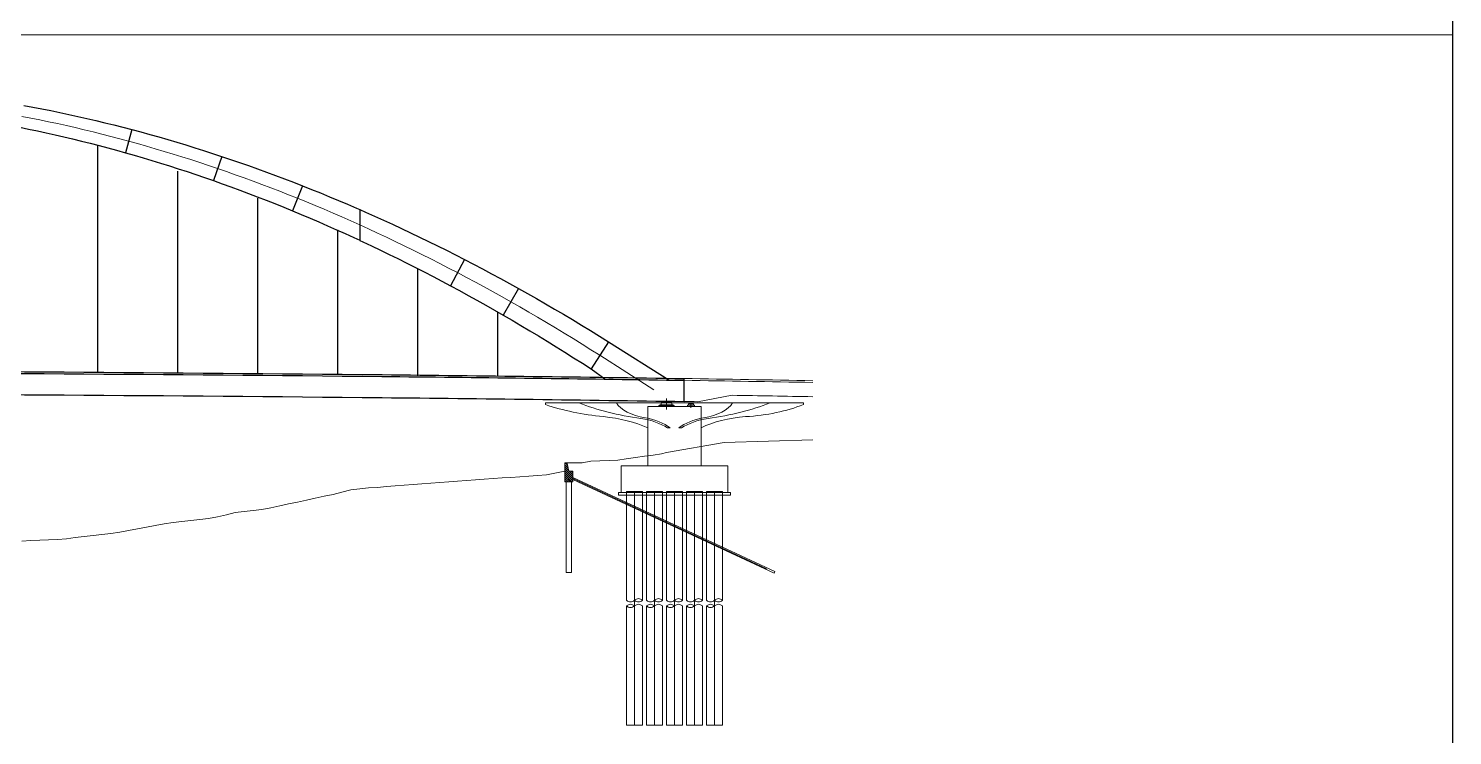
# Model space of a CAD drawing. Extents: x 1767995 to 4174245, y 542814 to 862564.
# Drawn here: x 4014073 to 4174245, y 623919 to 703394 of the extents above; entities that cross this region are included whole.
import ezdxf

# ---------------------------------------------------------------- set-up
doc = ezdxf.new("R2010")
doc.units = 0
doc.header["$LTSCALE"] = 3500
doc.linetypes.add('DIVIDE', pattern=[1.25, 0.5, -0.25, 0, -0.25, 0, -0.25])
doc.layers.get('Defpoints').update_dxf_attribs({"color": 8})
for name, color, linetype, lineweight in [('1粗实线', 1, 'Continuous', 30), ('5文本', 7, 'Continuous', 15), ('7边界线', 75, 'DIVIDE', 13), ('文字', 7, 'Continuous', 15), ('标注', 3, 'Continuous', 18), ('桥 构造粗实', 1, 'Continuous', 30), ('细实线', 7, 'Continuous', 15)]:
    doc.layers.add(name, color=color, linetype=linetype, lineweight=lineweight)

# ---------------------------------------------------------------- blocks, each defined once
blk = doc.blocks.new('gdfgdfg')
at = {"layer": '细实线'}
h = blk.add_hatch(dxfattribs=at)
h.set_pattern_fill('ANSI31', color=256, scale=0.05, style=0)
h.set_pattern_definition([(135, (360864.5, 28418.14), (112.253, 112.253), [])])
h.paths.add_polyline_path([(360864, 29668), (361114, 29668), (361314, 28818), (361764, 28818), (361764, 27998), (360864, 28418)])
h.paths.add_polyline_path([(360864, 28418), (361764, 27998), (361764, 27618), (360864, 27618)])
for p, q in [((372282, 36979), (372282, 35745)), ((375781, 36631), (379681, 37348)), ((387682, 36507), (358681, 36507)), ((358681, 36507), (358681, 36307)), ((370181, 36086), (376181, 36086)), ((370181, 36086), (370181, 33698)), ((371406, 36198), (373156, 36198)), ((371406, 36198), (373156, 36198)), ((371406, 36198), (373156, 36198)), ((371406, 36198), (373156, 36198)), ((371406, 36198), (371406, 36086)), ((371531, 36289), (373032, 36289)), ((371531, 36289), (373032, 36289)), ((371531, 36289), (373032, 36289)), ((371531, 36289), (373032, 36289)), ((371531, 36289), (371531, 36198)), ((371531, 36198), (373032, 36198)), ((371531, 36198), (373032, 36198)), ((371531, 36198), (373032, 36198)), ((371531, 36198), (373032, 36198)), ((371677, 36289), (371677, 36555)), ((371677, 36289), (371677, 36555)), ((371677, 36289), (371677, 36555)), ((371677, 36289), (371677, 36555)), ((371677, 36289), (371677, 36555)), ((371677, 36289), (371677, 36555)), ((371677, 36289), (371677, 36555)), ((371677, 36289), (371677, 36555)), ((371677, 36555), (372886, 36555)), ((372282, 36506), (372282, 36086)), ((372886, 36289), (372886, 36555)), ((372886, 36289), (372886, 36555)), ((372886, 36289), (372886, 36555)), ((372886, 36289), (372886, 36555)), ((372886, 36289), (372886, 36555)), ((372886, 36289), (372886, 36555)), ((373032, 36198), (373032, 36289)), ((373032, 36198), (373032, 36289)), ((373032, 36198), (373032, 36289)), ((373032, 36198), (373032, 36289)), ((373156, 36086), (373156, 36198)), ((373156, 36086), (373156, 36198)), ((373156, 36086), (373156, 36198)), ((373156, 36086), (373156, 36198)), ((374645, 36228), (375418, 36228)), ((374645, 36228), (375418, 36228)), ((374645, 36228), (375418, 36228)), ((374645, 36228), (375418, 36228)), ((374645, 36228), (374645, 36086)), ((374645, 36086), (375418, 36086)), ((374645, 36086), (375418, 36086)), ((374645, 36086), (375418, 36086)), ((374645, 36086), (375418, 36086)), ((374750, 36396), (375313, 36396)), ((374750, 36396), (374750, 36228)), ((375031, 36507), (375031, 35942)), ((375313, 36228), (375313, 36396)), ((375313, 36228), (375313, 36396)), ((375313, 36228), (375313, 36396)), ((375313, 36228), (375313, 36396)), ((375313, 36228), (375313, 36396)), ((375313, 36228), (375313, 36396)), ((375418, 36228), (375418, 36086)), ((376181, 33698), (376181, 36086)), ((387682, 36507), (387682, 36307)), ((370181, 29418), (370181, 33698)), ((372681, 33698), (372381, 33698)), ((373681, 33698), (373981, 33698)), ((376181, 29418), (376181, 33698)), ((372282, 30921), (378782, 32036)), ((378782, 32036), (388735, 32354)), ((368782, 30365), (369790, 30490)), ((369790, 30490), (370768, 30618)), ((370768, 30618), (371735, 30785)), ((371735, 30785), (372282, 30921)), ((360864, 28818), (360864, 29768)), ((360864, 29768), (361782, 29768)), ((360864, 29668), (361114, 29668)), ((360864, 29668), (360864, 27618)), ((361314, 28818), (361114, 29668)), ((361782, 29768), (362782, 29768)), ((362782, 29768), (363775, 29930)), ((363775, 29930), (364771, 29976)), ((364771, 29976), (365828, 30031)), ((365828, 30031), (366804, 30068)), ((366804, 30068), (367759, 30192)), ((367182, 29418), (379182, 29418)), ((367182, 26418), (367182, 29418)), ((367182, 29418), (379182, 29418)), ((367182, 26418), (367182, 29418)), ((367759, 30192), (368782, 30365)), ((369932, 29418), (376432, 29418)), ((369932, 29418), (376432, 29418)), ((379182, 26418), (379182, 29418)), ((341782, 27159), (342782, 27238)), ((342782, 27238), (343782, 27317)), ((343782, 27317), (344782, 27395)), ((344782, 27395), (345782, 27472)), ((345782, 27472), (346782, 27544)), ((346782, 27544), (347782, 27617)), ((347782, 27617), (348782, 27690)), ((348782, 27690), (349782, 27762)), ((349782, 27762), (350782, 27835)), ((350782, 27835), (351782, 27908)), ((351782, 27908), (352782, 27980)), ((352782, 27980), (353782, 28053)), ((353782, 28053), (354782, 28126)), ((354782, 28126), (355782, 28199)), ((355782, 28199), (356782, 28271)), ((356782, 28271), (357782, 28344)), ((357782, 28344), (358782, 28417)), ((358782, 28417), (360864, 28818)), ((360864, 27618), (361764, 27618)), ((361014, 27618), (361014, 17418)), ((361764, 28818), (361314, 28818)), ((361614, 27618), (361614, 17418)), ((361764, 27618), (361764, 28818)), ((361764, 28109), (384464, 17524)), ((361764, 27998), (383516, 17856)), ((361764, 27888), (384380, 17342)), ((331782, 25575), (332782, 25790)), ((332782, 25790), (333782, 26002)), ((333782, 26002), (334782, 26213)), ((334782, 26213), (335782, 26458)), ((335782, 26458), (336782, 26715)), ((336782, 26715), (337782, 26844)), ((337782, 26844), (338782, 26929)), ((338782, 26929), (339782, 27001)), ((339782, 27001), (340782, 27080)), ((340782, 27080), (341782, 27159)), ((366882, 26418), (379482, 26418)), ((366882, 26418), (366882, 26118)), ((366882, 26418), (379482, 26418)), ((366882, 26418), (366882, 26118)), ((366882, 26118), (379482, 26118)), ((366882, 26118), (379482, 26118)), ((369582, 26518), (367782, 26518)), ((367782, 26118), (367782, 26518)), ((369582, 26518), (367782, 26518)), ((367782, 26118), (367782, 26518)), ((367782, 26118), (367782, 14305)), ((367782, 26118), (367782, 14305)), ((368682, 274), (368682, 26518)), ((369582, 26118), (369582, 26518)), ((369582, 26118), (369582, 26518)), ((369582, 26118), (369582, 14305)), ((369582, 26118), (369582, 14305)), ((371832, 26518), (370032, 26518)), ((370032, 26118), (370032, 26518)), ((371832, 26518), (370032, 26518)), ((370032, 26118), (370032, 26518)), ((370032, 26118), (370032, 14305)), ((370032, 26118), (370032, 14305)), ((370932, 274), (370932, 26518)), ((371832, 26118), (371832, 26518)), ((371832, 26118), (371832, 26518)), ((371832, 26118), (371832, 14305)), ((371832, 26118), (371832, 14305)), ((374082, 26518), (372282, 26518)), ((372282, 26118), (372282, 26518)), ((374082, 26518), (372282, 26518)), ((372282, 26118), (372282, 26518)), ((372282, 26118), (372282, 14305)), ((372282, 26118), (372282, 14305)), ((373182, 274), (373182, 26518)), ((374082, 26118), (374082, 26518)), ((374082, 26118), (374082, 26518)), ((374082, 26118), (374082, 14305)), ((374082, 26118), (374082, 14305)), ((376332, 26518), (374532, 26518)), ((374532, 26118), (374532, 26518)), ((376332, 26518), (374532, 26518)), ((374532, 26118), (374532, 26518)), ((374532, 26118), (374532, 14305)), ((374532, 26118), (374532, 14305)), ((375432, 274), (375432, 26518)), ((376332, 26118), (376332, 26518)), ((376332, 26118), (376332, 26518)), ((376332, 26118), (376332, 14305)), ((376332, 26118), (376332, 14305)), ((378582, 26518), (376782, 26518)), ((376782, 26118), (376782, 26518)), ((378582, 26518), (376782, 26518)), ((376782, 26118), (376782, 26518)), ((376782, 26118), (376782, 14305)), ((376782, 26118), (376782, 14305)), ((377682, 274), (377682, 26518)), ((378582, 26118), (378582, 26518)), ((378582, 26118), (378582, 26518)), ((378582, 26118), (378582, 14305)), ((378582, 26118), (378582, 14305)), ((379482, 26118), (379482, 26418)), ((322782, 23930), (323782, 24162)), ((323782, 24162), (324782, 24282)), ((324782, 24282), (325782, 24389)), ((325782, 24389), (326782, 24496)), ((326782, 24496), (327782, 24700)), ((327782, 24700), (328782, 24915)), ((328782, 24915), (329782, 25130)), ((329782, 25130), (330782, 25349)), ((330782, 25349), (331782, 25575)), ((312782, 22343), (313782, 22534)), ((313782, 22534), (314782, 22726)), ((314782, 22726), (315782, 22910)), ((315782, 22910), (316782, 23066)), ((316782, 23066), (317782, 23173)), ((317782, 23173), (318782, 23280)), ((318782, 23280), (319782, 23387)), ((319782, 23387), (320782, 23494)), ((320782, 23494), (321782, 23699)), ((321782, 23699), (322782, 23930)), ((299782, 20970), (300782, 21019)), ((300782, 21019), (301782, 21063)), ((301782, 21063), (302782, 21107)), ((302782, 21107), (303782, 21151)), ((303782, 21151), (304782, 21229)), ((304782, 21229), (305782, 21355)), ((305782, 21355), (306782, 21473)), ((306782, 21473), (307782, 21592)), ((307782, 21592), (308782, 21710)), ((308782, 21710), (309782, 21829)), ((309782, 21829), (310782, 21972)), ((310782, 21972), (311782, 22152)), ((311782, 22152), (312782, 22343)), ((361614, 17418), (361014, 17418)), ((384464, 17524), (384380, 17342)), ((367782, 13672), (367782, 274)), ((367782, 13672), (367782, 274)), ((369582, 13672), (369582, 274)), ((369582, 13672), (369582, 274)), ((370032, 13672), (370032, 274)), ((370032, 13672), (370032, 274)), ((371832, 13672), (371832, 274)), ((371832, 13672), (371832, 274)), ((372282, 13672), (372282, 274)), ((372282, 13672), (372282, 274)), ((374082, 13672), (374082, 274)), ((374082, 13672), (374082, 274)), ((374532, 13672), (374532, 274)), ((374532, 13672), (374532, 274)), ((376332, 13672), (376332, 274)), ((376332, 13672), (376332, 274)), ((376782, 13672), (376782, 274)), ((376782, 13672), (376782, 274)), ((378582, 13672), (378582, 274)), ((378582, 13672), (378582, 274)), ((369582, 274), (367782, 274)), ((369582, 274), (367782, 274)), ((371832, 274), (370032, 274)), ((371832, 274), (370032, 274)), ((374082, 274), (372282, 274)), ((374082, 274), (372282, 274)), ((376332, 274), (374532, 274)), ((376332, 274), (374532, 274)), ((378582, 274), (376782, 274)), ((378582, 274), (376782, 274))]:
    blk.add_line(p, q, dxfattribs=at)
for centre, radius, start, end in [((280310, -5960229), 6000000, 88.9645624, 89.1026041), ((280310, -5960029), 6000000, 88.9645624, 89.1026041), ((280310, -5961829), 6000000, 88.9645624, 89.0510312), ((280310, -5962609), 6000000, 89.0882783, 89.1026041), ((369132, 13855), 636, 45, 135), ((371382, 13855), 636, 45, 135), ((373632, 13855), 636, 45, 135), ((375882, 13855), 636, 45, 135), ((378132, 13855), 636, 45, 135), ((368232, 14755), 636, 225, 315), ((368232, 13222), 636, 45, 135), ((368232, 14122), 636, 225, 315), ((369132, 14755), 636, 225, 315), ((369132, 13222), 636, 45, 135), ((370482, 14755), 636, 225, 315), ((370482, 13222), 636, 45, 135), ((370482, 14122), 636, 225, 315), ((371382, 14755), 636, 225, 315), ((371382, 13222), 636, 45, 135), ((372732, 14755), 636, 225, 315), ((372732, 13222), 636, 45, 135), ((372732, 14122), 636, 225, 315), ((373632, 14755), 636, 225, 315), ((373632, 13222), 636, 45, 135), ((374982, 14755), 636, 225, 315), ((374982, 13222), 636, 45, 135), ((374982, 14122), 636, 225, 315), ((375882, 14755), 636, 225, 315), ((375882, 13222), 636, 45, 135), ((377232, 14755), 636, 225, 315), ((377232, 13222), 636, 45, 135), ((377232, 14122), 636, 225, 315), ((378132, 14755), 636, 225, 315), ((378132, 13222), 636, 45, 135)]:
    blk.add_arc(centre, radius, start, end, dxfattribs=at)
at = {"layer": '细实线', "extrusion": (0, 0, -1)}
for centre, major_axis, start_param, end_param in [((368545, 43534), (17500, 0), 1.7642209, 2.1695934), ((374138, 43802), (18704, 0), 1.8265835, 2.2468411), ((371528, 37240), (-5100, 0), -1.2471142, -0.2916899), ((374835, 37240), (5100, 0), 0.2916899, 1.2471142), ((372225, 43802), (18704, 0), 0.8947516, 1.3150091), ((379603, 41399), (13000, 0), 0.9002719, 1.4490991), ((363155, 29796), (10500, 0), -1.3765959, -0.8377016), ((367324, 31713), (-6429, 0), 1.900542, 2.4760961), ((367623, 31996), (-6096, 0), 1.9545984, 2.5494192), ((378740, 31996), (6096, 0), 3.7337661, 4.3285869), ((379039, 31713), (-6429, 0), 0.6654966, 1.2410507), ((382507, 30497), (-9000, 0), 0.7913614, 1.4229361)]:
    blk.add_ellipse(centre, major_axis=major_axis, ratio=0.5, start_param=start_param, end_param=end_param, dxfattribs=at)

msp = doc.modelspace()

# ---------------------------------------------------------------- linework, layer by layer
at = {"layer": '1粗实线'}
msp.add_line((4087834, 661467.4), (4087834, 664047.4), dxfattribs=at)
for points in [[(3883834, 664845.1, -0.00107357), (3910820.5, 664984), (3910835.1, 664984.1, -0.00324992), (4053829.4, 664483.6), (4053859.7, 664483.3, -0.00141572), (4087834, 664047.4, -0.00141345)], [(3883834, 664645.1, -0.00107356), (3910820.5, 664784), (3910835.1, 664784.1, -0.00324992), (4053829.4, 664283.6), (4053859.7, 664283.3, -0.00133237), (4085834, 663878.4, -0.00133237)], [(4085834, 663878.4, -0.00008334), (4087834, 663847.4, -0.00008286)], [(3883834, 662265.1, -0.00107356), (3910820.5, 662404), (3910835.1, 662404.1, -0.00324992), (4053829.4, 661903.6), (4053859.7, 661903.3, -0.00141572), (4087834, 661467.4)]]:
    msp.add_lwpolyline(points, format="xyb", dxfattribs=at)
at = {"layer": '5文本'}
msp.add_line((3692995, 702689.2, -0.3), (4174245, 702689.2, -0.3), dxfattribs=at)
at = {"layer": '7边界线'}
for p, q in [((4084959, 660898.4), (4084959, 661010.4)), ((4084959, 660898.4), (4084959, 661010.4)), ((4084959, 660898.4), (4084959, 661010.4)), ((4084959, 660898.4), (4084959, 661010.4)), ((4085083.2, 661010.4), (4085083.2, 661101.4)), ((4085083.2, 661010.4), (4085083.2, 661101.4)), ((4085083.2, 661010.4), (4085083.2, 661101.4)), ((4085083.2, 661010.4), (4085083.2, 661101.4)), ((4088197.7, 660898.4), (4088197.7, 661040.5)), ((4088197.7, 660898.4), (4088197.7, 661040.5)), ((4088197.7, 660898.4), (4088197.7, 661040.5)), ((4088197.7, 660898.4), (4088197.7, 661040.5)), ((4088302, 661040.5), (4088302, 661208.8)), ((4088302, 661040.5), (4088302, 661208.8)), ((4088302, 661040.5), (4088302, 661208.8)), ((4088302, 661040.5), (4088302, 661208.8)), ((4088302, 661040.5), (4088302, 661208.8)), ((4088302, 661040.5), (4088302, 661208.8)), ((4088302, 661040.5), (4088302, 661208.8)), ((4088302, 661040.5), (4088302, 661208.8)), ((4088584, 661363.9), (4088584, 660754.9))]:
    msp.add_line(p, q, dxfattribs=at)
at = {"layer": 'Defpoints', "elevation": -0.3}
msp.add_lwpolyline([(3692995, 862564.2), (4174245, 862564.2), (4174245, 542814.2), (3692995, 542814.2)], close=True, dxfattribs=at)
at = {"layer": '标注', "color": 8, "ltscale": 550}
for points in [[(4013334, 693519.4), (4014334, 693324.7), (4015334, 693123.2), (4016334, 692914.9), (4017334, 692699.7), (4018334, 692477.7), (4019334, 692248.9), (4020334, 692013.2), (4021334, 691770.7), (4022334, 691521.4), (4023334, 691265.3), (4024334, 691002.3), (4025334, 690732.5), (4026334, 690455.9), (4027334, 690172.4), (4028334, 689882.1), (4029334, 689585), (4030334, 689281), (4031334, 688970.2), (4032334, 688652.6), (4033334, 688328.2), (4034334, 687996.9), (4035334, 687658.8), (4036334, 687313.8), (4037334, 686962.1), (4038334, 686603.5), (4039334, 686238), (4040334, 685865.8), (4041334, 685486.7), (4042334, 685100.8), (4043334, 684708), (4044334, 684308.4), (4045334, 683902), (4046334, 683488.8), (4047334, 683068.7), (4048334, 682641.8), (4049334, 682208.1), (4050334, 681767.5), (4051334, 681320.1), (4051334, 681320.1)], [(4051334, 681319.1), (4052334, 680864.9), (4053334, 680403.8), (4054334, 679935.9), (4055334, 679461.2), (4056334, 678979.6), (4057334, 678491.3), (4058334, 677996), (4059334, 677494), (4060334, 676985.1), (4061334, 676469.4), (4062334, 675946.9), (4063334, 675417.5), (4064334, 674881.3), (4065334, 674338.3), (4066334, 673788.5), (4067334, 673231.8), (4068334, 672668.3), (4069334, 672097.9), (4070334, 671520.7), (4071334, 670936.7), (4072334, 670345.9), (4073334, 669748.2), (4074334, 669143.7), (4075334, 668532.4), (4076334, 667914.2), (4077334, 667289.2), (4078334, 666657.4), (4084429, 662764.9)]]:
    msp.add_lwpolyline(points, dxfattribs=at)
at = {"layer": '桥 构造粗实'}
for p, q in [((4025693.9, 692033.7), (4024974.1, 689431.4)), ((4021834, 690283.4), (4021834, 664680.8)), ((4035802.8, 689017.7), (4034865.3, 686299.9)), ((4035802.8, 689017.7), (4034865.3, 686299.9)), ((4030834, 687372.8), (4030834, 664612.5)), ((4044904.9, 685713.1), (4043763.1, 682903.8)), ((4039834, 684334.6), (4039834, 664536.8)), ((4051334, 683042.1), (4051334, 679581.2)), ((4051334, 683041.1), (4051334, 679580.2)), ((4048834, 680756.3), (4048834, 664453.7)), ((4057834, 676411.1), (4057834, 664362.4)), ((4063117.1, 677426.2), (4061550.9, 674467.6)), ((4069189.2, 674167.8), (4067478.8, 671168.8)), ((4066834, 671538.7), (4066834, 664258.2)), ((4079310.3, 668186), (4077357.8, 665128.8)), ((4077357.8, 665128.8), (4078910.6, 664025.5))]:
    msp.add_line(p, q, dxfattribs=at)
for points in [[(4013567.9, 694742.2), (4014577.6, 694554.5), (4015587.4, 694360), (4016597.3, 694158.5), (4017607.3, 693950.2), (4018617.4, 693734.9), (4019627.5, 693512.7), (4020637.7, 693283.7), (4021648, 693047.7), (4022658.3, 692804.8), (4023668.8, 692555.1), (4024679.2, 692298.4), (4025689.8, 692034.8), (4026700.4, 691764.3), (4027711.1, 691486.9), (4028721.8, 691202.6), (4029732.6, 690911.4), (4030743.5, 690613.3), (4031754.4, 690308.2), (4032765.4, 689996.3), (4033776.4, 689677.5), (4034787.5, 689351.8), (4035798.6, 689019.1), (4036809.8, 688679.6), (4037821, 688333.2), (4038832.2, 687979.8), (4039843.6, 687619.6), (4040854.9, 687252.4), (4041866.3, 686878.4), (4042877.7, 686497.4), (4043889.2, 686109.5), (4044900.7, 685714.8), (4045912.3, 685313.1), (4046923.9, 684904.5), (4047935.5, 684489.1), (4048947.2, 684066.7), (4049958.8, 683637.4), (4050970.6, 683201.3), (4051334, 683042.1)], [(4013100.1, 692296.5), (4014090.4, 692094.8), (4015080.5, 691886.4), (4016070.6, 691671.2), (4017060.7, 691449.2), (4018050.6, 691220.5), (4019040.5, 690985), (4020030.3, 690742.8), (4021020, 690493.8), (4022009.6, 690238), (4022999.2, 689975.5), (4023988.7, 689706.3), (4024978.2, 689430.2), (4025967.6, 689147.5), (4026956.9, 688857.9), (4027946.1, 688561.6), (4028935.4, 688258.6), (4029924.5, 687948.8), (4030913.6, 687632.2), (4031902.6, 687308.9), (4032891.6, 686978.8), (4033880.5, 686642), (4034869.4, 686298.4), (4035858.2, 685948.1), (4036847, 685591), (4037835.7, 685227.1), (4038824.4, 684856.5), (4039813.1, 684479.2), (4040801.7, 684095), (4041790.2, 683704.1), (4042778.7, 683306.5), (4043767.2, 682902.1), (4044755.7, 682490.9), (4045744.1, 682073), (4046732.5, 681648.3), (4047720.8, 681216.9), (4048709.1, 680778.7), (4049697.4, 680333.7), (4050685.7, 679882), (4051334, 679581.2)], [(4051334, 683041.1), (4051982.3, 682757.2), (4052994.1, 682307.2), (4054005.9, 681850.4), (4055017.7, 681386.6), (4056029.6, 680916), (4057041.4, 680438.4), (4058053.3, 679953.9), (4059065.2, 679462.6), (4060077.2, 678964.4), (4061089.1, 678459.2), (4062101.1, 677947.2), (4063113.1, 677428.3), (4064125.1, 676902.4), (4065137.1, 676369.7), (4066149.2, 675830.1), (4067161.2, 675283.6), (4068173.3, 674730.2), (4069185.4, 674170), (4070197.4, 673602.8), (4071209.5, 673028.7), (4072221.6, 672447.8), (4073233.7, 671860), (4074245.9, 671265.3), (4075258, 670663.7), (4076270.1, 670055.2), (4077282.2, 669439.8), (4078294.4, 668817.5), (4079306.5, 668188.4), (4079310.3, 668186)], [(4051334, 679580.2), (4051673.9, 679422.5), (4052662.1, 678957.2), (4053650.3, 678485.2), (4054638.4, 678006.4), (4055626.5, 677520.9), (4056614.6, 677028.6), (4057602.7, 676529.5), (4058590.8, 676023.7), (4059578.8, 675511.1), (4060566.9, 674991.7), (4061554.9, 674465.5), (4062542.9, 673932.6), (4063530.8, 673393), (4064518.8, 672846.5), (4065506.8, 672293.3), (4066494.7, 671733.3), (4067482.6, 671166.6), (4068470.5, 670593), (4069458.4, 670012.7), (4070446.3, 669425.7), (4071434.2, 668831.8), (4072422.1, 668231.2), (4073410, 667623.8), (4074397.9, 667009.6), (4075385.7, 666388.7), (4076373.6, 665761), (4077357.8, 665128.8)], [(4079310.3, 668186), (4086103.3, 663917.3)]]:
    msp.add_lwpolyline(points, dxfattribs=at)

# ---------------------------------------------------------------- block references
at = {"layer": '文字'}
msp.add_blockref('gdfgdfg', (3713552.5, 624812.4), dxfattribs=at)

doc.saveas('drawing.dxf')
